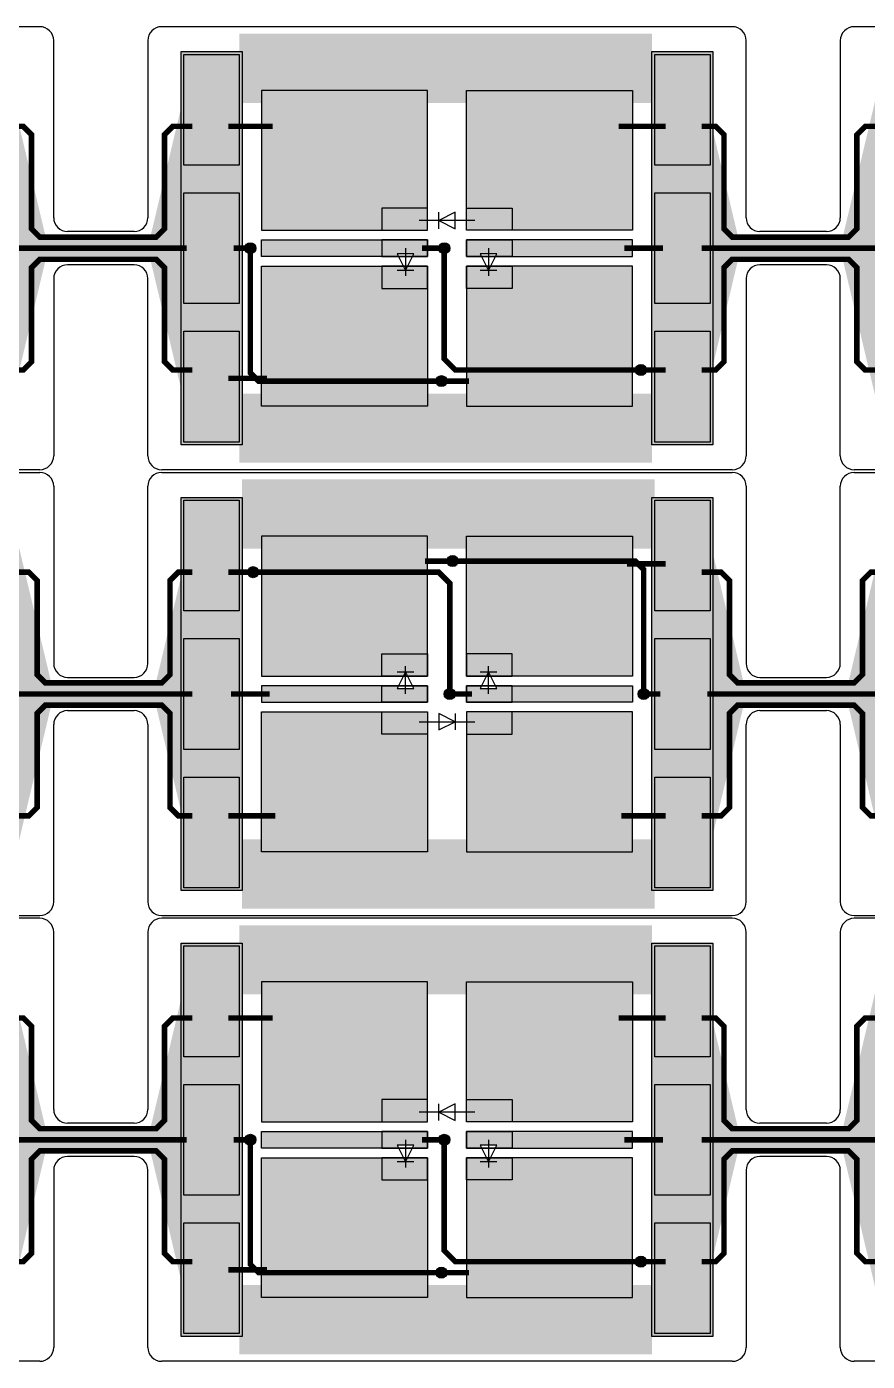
# Model space of a CAD drawing. Extents: x 1822 to 2392, y 725 to 1125.
# Drawn here: x 2137.53 to 2167.87, y 869.4 to 917.6 of the extents above; entities that cross this region are included whole.
import ezdxf

# ---------------------------------------------------------------- set-up
doc = ezdxf.new("R2010")
doc.units = 0
doc.header["$LTSCALE"] = 0.2
for name, color, linetype in [('BS', 1, 'CONTINUOUS'), ('Durchsteiger', 3, 'CONTINUOUS'), ('LED', 7, 'CONTINUOUS'), ('LS', 5, 'CONTINUOUS'), ('Rand', 6, 'CONTINUOUS')]:
    doc.layers.add(name, color=color, linetype=linetype)

msp = doc.modelspace()

# ---------------------------------------------------------------- hatches: boundary and pattern name
at = {"layer": 'BS'}
h = msp.add_hatch(color=256, dxfattribs=at)
h.paths.add_polyline_path([(2143.2, 902.6), (2145.2, 902.6), (2145.2, 906.6), (2143.2, 906.6)])
h.paths.add_polyline_path([(2143.2, 907.6), (2145.2, 907.6), (2145.2, 911.6), (2143.2, 911.6)])
h.paths.add_polyline_path([(2143.2, 912.6), (2145.2, 912.6), (2145.2, 916.6), (2143.2, 916.6)])
h = msp.add_hatch(color=256, dxfattribs=at)
h.paths.add_polyline_path([(2160.2, 902.6), (2162.2, 902.6), (2162.2, 906.6), (2160.2, 906.6)])
h.paths.add_polyline_path([(2160.2, 907.6), (2162.2, 907.6), (2162.2, 911.6), (2160.2, 911.6)])
h.paths.add_polyline_path([(2160.2, 912.6), (2162.2, 912.6), (2162.2, 916.6), (2160.2, 916.6)])
h = msp.add_hatch(color=256, dxfattribs=at)
h.paths.add_polyline_path([(2159.4, 903.9), (2159.4, 908.95), (2155.05, 908.95), (2155.05, 908.15), (2153.4, 908.15), (2153.4, 903.9)])
h.paths.add_polyline_path([(2159.4, 909.3), (2159.4, 909.9), (2155.05, 909.9), (2155.05, 909.3)])
h.paths.add_polyline_path([(2159.4, 910.25), (2159.4, 915.3), (2153.4, 915.3), (2153.4, 911.05), (2155.05, 911.05), (2155.05, 910.25)])
h.paths.add_polyline_path([(2150.35, 910.25), (2150.35, 911.05), (2152, 911.05), (2152, 915.3), (2146, 915.3), (2146, 910.25)])
h.paths.add_polyline_path([(2150.35, 909.3), (2150.35, 909.9), (2146, 909.9), (2146, 909.3)])
h.paths.add_polyline_path([(2152, 903.9), (2152, 908.15), (2150.35, 908.15), (2150.35, 908.95), (2146, 908.95), (2146, 903.9)])
h.paths.add_polyline_path([(2152, 908.15), (2152, 908.95), (2151.275, 908.95), (2151.2, 908.8), (2151.125, 908.95), (2150.35, 908.95), (2150.35, 908.15)], flags=17)
h.paths.add_polyline_path([(2152, 909.3), (2152, 909.9), (2150.35, 909.9), (2150.35, 909.3), (2150.95, 909.3), (2150.9, 909.4), (2151.5, 909.4), (2151.45, 909.3)])
h.paths.add_polyline_path([(2152, 910.25), (2152, 911.05), (2150.35, 911.05), (2150.35, 910.25)], flags=17)
h.paths.add_polyline_path([(2155.05, 910.25), (2155.05, 911.05), (2153.4, 911.05), (2153.4, 910.25)], flags=16)
h.paths.add_polyline_path([(2155.05, 909.3), (2155.05, 909.9), (2153.4, 909.9), (2153.4, 909.3), (2153.95, 909.3), (2153.9, 909.4), (2154.5, 909.4), (2154.45, 909.3)])
h.paths.add_polyline_path([(2155.05, 908.15), (2155.05, 908.95), (2154.275, 908.95), (2154.2, 908.8), (2154.125, 908.95), (2153.4, 908.95), (2153.4, 908.15)], flags=17)
h = msp.add_hatch(color=256, dxfattribs=at)
h.paths.add_polyline_path([(2145.2, 900.5), (2143.2, 900.5), (2143.2, 896.5), (2145.2, 896.5)])
h.paths.add_polyline_path([(2145.2, 895.5), (2143.2, 895.5), (2143.2, 891.5), (2145.2, 891.5)])
h.paths.add_polyline_path([(2145.2, 890.5), (2143.2, 890.5), (2143.2, 886.5), (2145.2, 886.5)])
h = msp.add_hatch(color=256, dxfattribs=at)
h.paths.add_polyline_path([(2162.2, 900.5), (2160.2, 900.5), (2160.2, 896.5), (2162.2, 896.5)])
h.paths.add_polyline_path([(2162.2, 895.5), (2160.2, 895.5), (2160.2, 891.5), (2162.2, 891.5)])
h.paths.add_polyline_path([(2162.2, 890.5), (2160.2, 890.5), (2160.2, 886.5), (2162.2, 886.5)])
h = msp.add_hatch(color=256, dxfattribs=at)
h.paths.add_polyline_path([(2146, 899.2), (2146, 894.15), (2150.35, 894.15), (2150.35, 894.95), (2152, 894.95), (2152, 899.2)])
h.paths.add_polyline_path([(2146, 893.8), (2146, 893.2), (2150.35, 893.2), (2150.35, 893.8)])
h.paths.add_polyline_path([(2146, 892.85), (2146, 887.8), (2152, 887.8), (2152, 892.05), (2150.35, 892.05), (2150.35, 892.85)])
h.paths.add_polyline_path([(2155.05, 892.85), (2155.05, 892.05), (2153.4, 892.05), (2153.4, 887.8), (2159.4, 887.8), (2159.4, 892.85)])
h.paths.add_polyline_path([(2155.05, 893.8), (2155.05, 893.2), (2159.4, 893.2), (2159.4, 893.8)])
h.paths.add_polyline_path([(2153.4, 899.2), (2153.4, 894.95), (2155.05, 894.95), (2155.05, 894.15), (2159.4, 894.15), (2159.4, 899.2)])
h.paths.add_polyline_path([(2153.4, 894.95), (2153.4, 894.15), (2154.125, 894.15), (2154.2, 894.3), (2154.275, 894.15), (2155.05, 894.15), (2155.05, 894.95)], flags=17)
h.paths.add_polyline_path([(2153.4, 893.8), (2153.4, 893.2), (2155.05, 893.2), (2155.05, 893.8), (2154.45, 893.8), (2154.5, 893.7), (2153.9, 893.7), (2153.95, 893.8)])
h.paths.add_polyline_path([(2153.4, 892.85), (2153.4, 892.05), (2155.05, 892.05), (2155.05, 892.85)], flags=17)
h.paths.add_polyline_path([(2150.35, 892.85), (2150.35, 892.05), (2152, 892.05), (2152, 892.85)], flags=16)
h.paths.add_polyline_path([(2150.35, 893.8), (2150.35, 893.2), (2152, 893.2), (2152, 893.8), (2151.45, 893.8), (2151.5, 893.7), (2150.9, 893.7), (2150.95, 893.8)])
h.paths.add_polyline_path([(2150.35, 894.95), (2150.35, 894.15), (2151.125, 894.15), (2151.2, 894.3), (2151.275, 894.15), (2152, 894.15), (2152, 894.95)], flags=17)
h = msp.add_hatch(color=256, dxfattribs=at)
h.paths.add_polyline_path([(2143.2, 870.4), (2145.2, 870.4), (2145.2, 874.4), (2143.2, 874.4)])
h.paths.add_polyline_path([(2143.2, 875.4), (2145.2, 875.4), (2145.2, 879.4), (2143.2, 879.4)])
h.paths.add_polyline_path([(2143.2, 880.4), (2145.2, 880.4), (2145.2, 884.4), (2143.2, 884.4)])
h = msp.add_hatch(color=256, dxfattribs=at)
h.paths.add_polyline_path([(2160.2, 870.4), (2162.2, 870.4), (2162.2, 874.4), (2160.2, 874.4)])
h.paths.add_polyline_path([(2160.2, 875.4), (2162.2, 875.4), (2162.2, 879.4), (2160.2, 879.4)])
h.paths.add_polyline_path([(2160.2, 880.4), (2162.2, 880.4), (2162.2, 884.4), (2160.2, 884.4)])
h = msp.add_hatch(color=256, dxfattribs=at)
h.paths.add_polyline_path([(2159.4, 871.7), (2159.4, 876.75), (2155.05, 876.75), (2155.05, 875.95), (2153.4, 875.95), (2153.4, 871.7)])
h.paths.add_polyline_path([(2159.4, 877.1), (2159.4, 877.7), (2155.05, 877.7), (2155.05, 877.1)])
h.paths.add_polyline_path([(2159.4, 878.05), (2159.4, 883.1), (2153.4, 883.1), (2153.4, 878.85), (2155.05, 878.85), (2155.05, 878.05)])
h.paths.add_polyline_path([(2150.35, 878.05), (2150.35, 878.85), (2152, 878.85), (2152, 883.1), (2146, 883.1), (2146, 878.05)])
h.paths.add_polyline_path([(2150.35, 877.1), (2150.35, 877.7), (2146, 877.7), (2146, 877.1)])
h.paths.add_polyline_path([(2152, 871.7), (2152, 875.95), (2150.35, 875.95), (2150.35, 876.75), (2146, 876.75), (2146, 871.7)])
h.paths.add_polyline_path([(2152, 875.95), (2152, 876.75), (2151.275, 876.75), (2151.2, 876.6), (2151.125, 876.75), (2150.35, 876.75), (2150.35, 875.95)], flags=17)
h.paths.add_polyline_path([(2152, 877.1), (2152, 877.7), (2150.35, 877.7), (2150.35, 877.1), (2150.95, 877.1), (2150.9, 877.2), (2151.5, 877.2), (2151.45, 877.1)])
h.paths.add_polyline_path([(2152, 878.05), (2152, 878.85), (2150.35, 878.85), (2150.35, 878.05)], flags=17)
h.paths.add_polyline_path([(2155.05, 878.05), (2155.05, 878.85), (2153.4, 878.85), (2153.4, 878.05)], flags=16)
h.paths.add_polyline_path([(2155.05, 877.1), (2155.05, 877.7), (2153.4, 877.7), (2153.4, 877.1), (2153.95, 877.1), (2153.9, 877.2), (2154.5, 877.2), (2154.45, 877.1)])
h.paths.add_polyline_path([(2155.05, 875.95), (2155.05, 876.75), (2154.275, 876.75), (2154.2, 876.6), (2154.125, 876.75), (2153.4, 876.75), (2153.4, 875.95)], flags=17)
at = {"layer": 'Durchsteiger'}
for points in [[(2145.6, 909.4, 1), (2145.6, 909.8, 1)], [(2152.6, 909.4, 1), (2152.6, 909.8, 1)], [(2159.7, 905, 1), (2159.7, 905.4, 1)], [(2152.5, 904.6, 1), (2152.5, 905, 1)], [(2152.9, 898.5, 1), (2152.9, 898.1, 1)], [(2145.7, 898.1, 1), (2145.7, 897.7, 1)], [(2152.8, 893.7, 1), (2152.8, 893.3, 1)], [(2159.8, 893.7, 1), (2159.8, 893.3, 1)], [(2145.6, 877.2, 1), (2145.6, 877.6, 1)], [(2152.6, 877.2, 1), (2152.6, 877.6, 1)], [(2159.7, 872.8, 1), (2159.7, 873.2, 1)], [(2152.5, 872.4, 1), (2152.5, 872.8, 1)]]:
    msp.add_hatch(color=256, dxfattribs=at).paths.add_polyline_path(points)
at = {"layer": 'LS'}
for points in [[(2145.3, 916.7), (2143.1, 916.7), (2143.1, 902.5), (2145.3, 902.5)], [(2162.3, 916.7), (2160.1, 916.7), (2160.1, 902.5), (2162.3, 902.5)], [(2145.3, 900.6), (2143.1, 900.6), (2143.1, 886.4), (2145.3, 886.4)], [(2162.3, 900.6), (2160.1, 900.6), (2160.1, 886.4), (2162.3, 886.4)], [(2145.3, 884.5), (2143.1, 884.5), (2143.1, 870.3), (2145.3, 870.3)], [(2162.3, 884.5), (2160.1, 884.5), (2160.1, 870.3), (2162.3, 870.3)]]:
    msp.add_hatch(color=256, dxfattribs=at).paths.add_polyline_path(points)

# ---------------------------------------------------------------- linework, layer by layer
at = {"layer": 'BS'}
for p, q in [((2152.8, 909.6), (2152.6, 909.6)), ((2152.7, 909.7), (2152.7, 909.5)), ((2152.6, 893.5), (2152.8, 893.5)), ((2152.7, 893.4), (2152.7, 893.6)), ((2152.8, 877.4), (2152.6, 877.4)), ((2152.7, 877.5), (2152.7, 877.3))]:
    msp.add_line(p, q, dxfattribs=at)
for points in [[(2145.2, 916.6), (2145.2, 912.6), (2143.2, 912.6), (2143.2, 916.6)], [(2162.2, 916.6), (2162.2, 912.6), (2160.2, 912.6), (2160.2, 916.6)], [(2152, 910.25), (2152, 915.3), (2146, 915.3), (2146, 910.25)], [(2153.4, 910.25), (2153.4, 915.3), (2159.4, 915.3), (2159.4, 910.25)], [(2145.2, 911.6), (2145.2, 907.6), (2143.2, 907.6), (2143.2, 911.6)], [(2162.2, 911.6), (2162.2, 907.6), (2160.2, 907.6), (2160.2, 911.6)], [(2150.35, 911.05), (2150.35, 910.25), (2152, 910.25), (2152, 911.05)], [(2155.05, 911.05), (2155.05, 910.25), (2153.4, 910.25), (2153.4, 911.05)], [(2152, 909.9), (2152, 909.3), (2146, 909.3), (2146, 909.9)], [(2150.35, 909.9), (2150.35, 909.3), (2152, 909.3), (2152, 909.9)], [(2155.05, 909.9), (2155.05, 909.3), (2153.4, 909.3), (2153.4, 909.9)], [(2153.4, 909.9), (2153.4, 909.3), (2159.4, 909.3), (2159.4, 909.9)], [(2152, 908.95), (2152, 903.9), (2146, 903.9), (2146, 908.95)], [(2150.35, 908.95), (2150.35, 908.15), (2152, 908.15), (2152, 908.95)], [(2155.05, 908.95), (2155.05, 908.15), (2153.4, 908.15), (2153.4, 908.95)], [(2153.4, 908.95), (2153.4, 903.9), (2159.4, 903.9), (2159.4, 908.95)], [(2145.2, 906.6), (2145.2, 902.6), (2143.2, 902.6), (2143.2, 906.6)], [(2162.2, 906.6), (2162.2, 902.6), (2160.2, 902.6), (2160.2, 906.6)], [(2143.2, 896.5), (2143.2, 900.5), (2145.2, 900.5), (2145.2, 896.5)], [(2160.2, 896.5), (2160.2, 900.5), (2162.2, 900.5), (2162.2, 896.5)], [(2152, 894.15), (2152, 899.2), (2146, 899.2), (2146, 894.15)], [(2153.4, 894.15), (2153.4, 899.2), (2159.4, 899.2), (2159.4, 894.15)], [(2143.2, 891.5), (2143.2, 895.5), (2145.2, 895.5), (2145.2, 891.5)], [(2160.2, 891.5), (2160.2, 895.5), (2162.2, 895.5), (2162.2, 891.5)], [(2150.35, 894.15), (2150.35, 894.95), (2152, 894.95), (2152, 894.15)], [(2155.05, 894.15), (2155.05, 894.95), (2153.4, 894.95), (2153.4, 894.15)], [(2152, 893.2), (2152, 893.8), (2146, 893.8), (2146, 893.2)], [(2150.35, 893.2), (2150.35, 893.8), (2152, 893.8), (2152, 893.2)], [(2155.05, 893.2), (2155.05, 893.8), (2153.4, 893.8), (2153.4, 893.2)], [(2153.4, 893.2), (2153.4, 893.8), (2159.4, 893.8), (2159.4, 893.2)], [(2152, 892.85), (2152, 887.8), (2146, 887.8), (2146, 892.85)], [(2150.35, 892.05), (2150.35, 892.85), (2152, 892.85), (2152, 892.05)], [(2155.05, 892.05), (2155.05, 892.85), (2153.4, 892.85), (2153.4, 892.05)], [(2153.4, 892.85), (2153.4, 887.8), (2159.4, 887.8), (2159.4, 892.85)], [(2143.2, 886.5), (2143.2, 890.5), (2145.2, 890.5), (2145.2, 886.5)], [(2160.2, 886.5), (2160.2, 890.5), (2162.2, 890.5), (2162.2, 886.5)], [(2145.2, 884.4), (2145.2, 880.4), (2143.2, 880.4), (2143.2, 884.4)], [(2162.2, 884.4), (2162.2, 880.4), (2160.2, 880.4), (2160.2, 884.4)], [(2152, 878.05), (2152, 883.1), (2146, 883.1), (2146, 878.05)], [(2153.4, 878.05), (2153.4, 883.1), (2159.4, 883.1), (2159.4, 878.05)], [(2145.2, 879.4), (2145.2, 875.4), (2143.2, 875.4), (2143.2, 879.4)], [(2162.2, 879.4), (2162.2, 875.4), (2160.2, 875.4), (2160.2, 879.4)], [(2150.35, 878.85), (2150.35, 878.05), (2152, 878.05), (2152, 878.85)], [(2155.05, 878.85), (2155.05, 878.05), (2153.4, 878.05), (2153.4, 878.85)], [(2152, 877.7), (2152, 877.1), (2146, 877.1), (2146, 877.7)], [(2150.35, 877.7), (2150.35, 877.1), (2152, 877.1), (2152, 877.7)], [(2155.05, 877.7), (2155.05, 877.1), (2153.4, 877.1), (2153.4, 877.7)], [(2153.4, 877.7), (2153.4, 877.1), (2159.4, 877.1), (2159.4, 877.7)], [(2152, 876.75), (2152, 871.7), (2146, 871.7), (2146, 876.75)], [(2150.35, 876.75), (2150.35, 875.95), (2152, 875.95), (2152, 876.75)], [(2155.05, 876.75), (2155.05, 875.95), (2153.4, 875.95), (2153.4, 876.75)], [(2153.4, 876.75), (2153.4, 871.7), (2159.4, 871.7), (2159.4, 876.75)], [(2145.2, 874.4), (2145.2, 870.4), (2143.2, 870.4), (2143.2, 874.4)], [(2162.2, 874.4), (2162.2, 870.4), (2160.2, 870.4), (2160.2, 874.4)]]:
    msp.add_lwpolyline(points, close=True, dxfattribs=at)
at = {"layer": 'BS', "const_width": 0.2}
for points in [[(2140.3, 910), (2138, 910), (2137.7, 910.3), (2137.7, 913.7), (2137.4, 914), (2136.9, 914)], [(2143.5, 914), (2142.8, 914), (2142.5, 913.7), (2142.5, 910.3), (2142.2, 910), (2140.3, 910)], [(2146.4, 914), (2144.8, 914)], [(2160.6, 914), (2158.9, 914)], [(2165.3, 910), (2163, 910), (2162.7, 910.3), (2162.7, 913.7), (2162.4, 914), (2161.9, 914)], [(2168.5, 914), (2167.8, 914), (2167.5, 913.7), (2167.5, 910.3), (2167.2, 910), (2165.3, 910)], [(2140.3, 909.6), (2136.9, 909.6)], [(2143.3, 909.6), (2140.3, 909.6)], [(2145.5, 909.6), (2145, 909.6)], [(2152.5, 909.6), (2151.8, 909.6)], [(2160.5, 909.6), (2159.1, 909.6)], [(2165.3, 909.6), (2161.9, 909.6)], [(2168.3, 909.6), (2165.3, 909.6)], [(2140.3, 909.2), (2138, 909.2), (2137.7, 908.9), (2137.7, 905.5), (2137.4, 905.2), (2136.9, 905.2)], [(2143.5, 905.2), (2142.8, 905.2), (2142.5, 905.5), (2142.5, 908.9), (2142.2, 909.2), (2140.3, 909.2)], [(2165.3, 909.2), (2163, 909.2), (2162.7, 908.9), (2162.7, 905.5), (2162.4, 905.2), (2161.9, 905.2)], [(2168.5, 905.2), (2167.8, 905.2), (2167.5, 905.5), (2167.5, 908.9), (2167.2, 909.2), (2165.3, 909.2)], [(2159.8, 905.2), (2160.6, 905.2)], [(2146.2, 904.9), (2144.8, 904.9)], [(2153.5, 904.8), (2152.6, 904.8)], [(2136.9, 897.9), (2137.6, 897.9), (2137.9, 897.6), (2137.9, 894.2), (2138.2, 893.9), (2140.1, 893.9)], [(2140.1, 893.9), (2142.4, 893.9), (2142.7, 894.2), (2142.7, 897.6), (2143, 897.9), (2143.5, 897.9)], [(2145.6, 897.9), (2144.8, 897.9)], [(2151.9, 898.3), (2152.8, 898.3)], [(2159.2, 898.2), (2160.6, 898.2)], [(2161.9, 897.9), (2162.6, 897.9), (2162.9, 897.6), (2162.9, 894.2), (2163.2, 893.9), (2165.1, 893.9)], [(2165.1, 893.9), (2167.4, 893.9), (2167.7, 894.2), (2167.7, 897.6), (2168, 897.9), (2168.5, 897.9)], [(2136.9, 889.1), (2137.6, 889.1), (2137.9, 889.4), (2137.9, 892.8), (2138.2, 893.1), (2140.1, 893.1)], [(2137.1, 893.5), (2140.1, 893.5)], [(2140.1, 893.5), (2143.5, 893.5)], [(2140.1, 893.1), (2142.4, 893.1), (2142.7, 892.8), (2142.7, 889.4), (2143, 889.1), (2143.5, 889.1)], [(2144.9, 893.5), (2146.3, 893.5)], [(2152.9, 893.5), (2153.6, 893.5)], [(2159.9, 893.5), (2160.4, 893.5)], [(2161.9, 889.1), (2162.6, 889.1), (2162.9, 889.4), (2162.9, 892.8), (2163.2, 893.1), (2165.1, 893.1)], [(2162.1, 893.5), (2165.1, 893.5)], [(2165.1, 893.5), (2168.5, 893.5)], [(2165.1, 893.1), (2167.4, 893.1), (2167.7, 892.8), (2167.7, 889.4), (2168, 889.1), (2168.5, 889.1)], [(2144.8, 889.1), (2146.5, 889.1)], [(2159, 889.1), (2160.6, 889.1)], [(2140.3, 877.8), (2138, 877.8), (2137.7, 878.1), (2137.7, 881.5), (2137.4, 881.8), (2136.9, 881.8)], [(2143.5, 881.8), (2142.8, 881.8), (2142.5, 881.5), (2142.5, 878.1), (2142.2, 877.8), (2140.3, 877.8)], [(2146.4, 881.8), (2144.8, 881.8)], [(2160.6, 881.8), (2158.9, 881.8)], [(2165.3, 877.8), (2163, 877.8), (2162.7, 878.1), (2162.7, 881.5), (2162.4, 881.8), (2161.9, 881.8)], [(2168.5, 881.8), (2167.8, 881.8), (2167.5, 881.5), (2167.5, 878.1), (2167.2, 877.8), (2165.3, 877.8)], [(2140.3, 877.4), (2136.9, 877.4)], [(2143.3, 877.4), (2140.3, 877.4)], [(2145.5, 877.4), (2145, 877.4)], [(2152.5, 877.4), (2151.8, 877.4)], [(2160.5, 877.4), (2159.1, 877.4)], [(2165.3, 877.4), (2161.9, 877.4)], [(2168.3, 877.4), (2165.3, 877.4)], [(2140.3, 877), (2138, 877), (2137.7, 876.7), (2137.7, 873.3), (2137.4, 873), (2136.9, 873)], [(2143.5, 873), (2142.8, 873), (2142.5, 873.3), (2142.5, 876.7), (2142.2, 877), (2140.3, 877)], [(2165.3, 877), (2163, 877), (2162.7, 876.7), (2162.7, 873.3), (2162.4, 873), (2161.9, 873)], [(2168.5, 873), (2167.8, 873), (2167.5, 873.3), (2167.5, 876.7), (2167.2, 877), (2165.3, 877)], [(2159.8, 873), (2160.6, 873)], [(2146.2, 872.7), (2144.8, 872.7)], [(2153.5, 872.6), (2152.6, 872.6)]]:
    msp.add_lwpolyline(points, dxfattribs=at)
at = {"layer": 'Durchsteiger'}
for centre in [(2145.6, 909.6), (2152.6, 909.6), (2159.7, 905.2), (2152.5, 904.8), (2152.9, 898.3), (2145.7, 897.9), (2152.8, 893.5), (2159.8, 893.5), (2145.6, 877.4), (2152.6, 877.4), (2159.7, 873), (2152.5, 872.6)]:
    msp.add_circle(centre, 0.2, dxfattribs=at)
at = {"layer": 'LED'}
for p, q in [((2153.7, 910.6), (2151.7, 910.6)), ((2153, 910.9), (2152.4, 910.6)), ((2152.4, 910.3), (2152.4, 910.9)), ((2152.4, 910.6), (2153, 910.3)), ((2153, 910.3), (2153, 910.9)), ((2151.2, 909.6), (2151.2, 908.6)), ((2154.2, 909.6), (2154.2, 908.6)), ((2151.5, 909.4), (2150.9, 909.4)), ((2150.9, 909.4), (2151.2, 908.8)), ((2151.2, 908.8), (2151.5, 909.4)), ((2154.5, 909.4), (2153.9, 909.4)), ((2153.9, 909.4), (2154.2, 908.8)), ((2154.2, 908.8), (2154.5, 909.4)), ((2151.5, 908.8), (2150.9, 908.8)), ((2154.5, 908.8), (2153.9, 908.8)), ((2151.2, 894.3), (2150.9, 893.7)), ((2150.9, 894.3), (2151.5, 894.3)), ((2151.2, 893.5), (2151.2, 894.5)), ((2151.5, 893.7), (2151.2, 894.3)), ((2154.2, 894.3), (2153.9, 893.7)), ((2153.9, 894.3), (2154.5, 894.3)), ((2154.2, 893.5), (2154.2, 894.5)), ((2154.5, 893.7), (2154.2, 894.3)), ((2150.9, 893.7), (2151.5, 893.7)), ((2153.9, 893.7), (2154.5, 893.7)), ((2152.4, 892.8), (2152.4, 892.2)), ((2153, 892.5), (2152.4, 892.8)), ((2153, 892.8), (2153, 892.2)), ((2151.7, 892.5), (2153.7, 892.5)), ((2152.4, 892.2), (2153, 892.5)), ((2153, 878.7), (2152.4, 878.4)), ((2152.4, 878.1), (2152.4, 878.7)), ((2153, 878.1), (2153, 878.7)), ((2153.7, 878.4), (2151.7, 878.4)), ((2152.4, 878.4), (2153, 878.1)), ((2151.2, 877.4), (2151.2, 876.4)), ((2154.2, 877.4), (2154.2, 876.4)), ((2151.5, 877.2), (2150.9, 877.2)), ((2150.9, 877.2), (2151.2, 876.6)), ((2151.2, 876.6), (2151.5, 877.2)), ((2154.5, 877.2), (2153.9, 877.2)), ((2153.9, 877.2), (2154.2, 876.6)), ((2154.2, 876.6), (2154.5, 877.2)), ((2151.5, 876.6), (2150.9, 876.6)), ((2154.5, 876.6), (2153.9, 876.6))]:
    msp.add_line(p, q, dxfattribs=at)
at = {"layer": 'LS'}
for points, const_width in [([(2160.1, 916.1), (2145.2, 916.1)], 2.5), ([(2140.3, 909.6), (2138.2, 909.6)], 0.9), ([(2142, 909.6), (2140.3, 909.6)], 0.9), ([(2165.3, 909.6), (2163.2, 909.6)], 0.9), ([(2167, 909.6), (2165.3, 909.6)], 0.9), ([(2152.4, 904.8), (2145.9, 904.8), (2145.6, 905.1), (2145.6, 909.3), (2145.6, 909.5)], 0.2), ([(2159.6, 905.2), (2157.5, 905.2), (2153, 905.2), (2152.6, 905.6), (2152.6, 909.5)], 0.2), ([(2160.1, 903.1), (2145.2, 903.1)], 2.5), ([(2145.3, 900), (2160.2, 900)], 2.5), ([(2145.8, 897.9), (2147.9, 897.9), (2152.4, 897.9), (2152.8, 897.5), (2152.8, 893.6)], 0.2), ([(2153, 898.3), (2159.5, 898.3), (2159.8, 898), (2159.8, 893.8), (2159.8, 893.6)], 0.2), ([(2138.4, 893.5), (2140.1, 893.5)], 0.9), ([(2140.1, 893.5), (2142.2, 893.5)], 0.9), ([(2163.4, 893.5), (2165.1, 893.5)], 0.9), ([(2165.1, 893.5), (2167.2, 893.5)], 0.9), ([(2145.3, 887), (2160.2, 887)], 2.5), ([(2160.1, 883.9), (2145.2, 883.9)], 2.5), ([(2140.3, 877.4), (2138.2, 877.4)], 0.9), ([(2142, 877.4), (2140.3, 877.4)], 0.9), ([(2165.3, 877.4), (2163.2, 877.4)], 0.9), ([(2167, 877.4), (2165.3, 877.4)], 0.9), ([(2152.4, 872.6), (2145.9, 872.6), (2145.6, 872.9), (2145.6, 877.1), (2145.6, 877.3)], 0.2), ([(2159.6, 873), (2157.5, 873), (2153, 873), (2152.6, 873.4), (2152.6, 877.3)], 0.2), ([(2160.1, 870.9), (2145.2, 870.9)], 2.5)]:
    msp.add_lwpolyline(points, dxfattribs=dict(at, const_width=const_width))
for points in [[(2138.2, 909.6, 0.9, 11, 0), (2137, 909.6, 15, 15, 0)], [(2142, 909.6, 0.9, 11, 0), (2143.2, 909.6, 15, 15, 0)], [(2163.2, 909.6, 0.9, 11, 0), (2162, 909.6, 15, 15, 0)], [(2167, 909.6, 0.9, 11, 0), (2168.2, 909.6, 15, 15, 0)], [(2138.4, 893.5, 0.9, 11, 0), (2137.2, 893.5, 15, 15, 0)], [(2142.2, 893.5, 0.9, 11, 0), (2143.4, 893.5, 15, 15, 0)], [(2163.4, 893.5, 0.9, 11, 0), (2162.2, 893.5, 15, 15, 0)], [(2167.2, 893.5, 0.9, 11, 0), (2168.4, 893.5, 15, 15, 0)], [(2138.2, 877.4, 0.9, 11, 0), (2137, 877.4, 15, 15, 0)], [(2142, 877.4, 0.9, 11, 0), (2143.2, 877.4, 15, 15, 0)], [(2163.2, 877.4, 0.9, 11, 0), (2162, 877.4, 15, 15, 0)], [(2167, 877.4, 0.9, 11, 0), (2168.2, 877.4, 15, 15, 0)]]:
    msp.add_lwpolyline(points, format="xyseb", dxfattribs=at)
for points in [[(2145.3, 916.7), (2145.3, 902.5), (2143.1, 902.5), (2143.1, 916.7)], [(2162.3, 916.7), (2162.3, 902.5), (2160.1, 902.5), (2160.1, 916.7)], [(2143.1, 886.4), (2143.1, 900.6), (2145.3, 900.6), (2145.3, 886.4)], [(2160.1, 886.4), (2160.1, 900.6), (2162.3, 900.6), (2162.3, 886.4)], [(2145.3, 884.5), (2145.3, 870.3), (2143.1, 870.3), (2143.1, 884.5)], [(2162.3, 884.5), (2162.3, 870.3), (2160.1, 870.3), (2160.1, 884.5)]]:
    msp.add_lwpolyline(points, close=True, dxfattribs=at)
at = {"layer": 'Rand'}
for p, q in [((2138, 917.6), (2117.4, 917.6)), ((2163, 917.6), (2142.4, 917.6)), ((2188, 917.6), (2167.4, 917.6)), ((2138.5, 910.7), (2138.5, 917.1)), ((2141.9, 917.1), (2141.9, 910.7)), ((2163.5, 910.7), (2163.5, 917.1)), ((2166.9, 917.1), (2166.9, 910.7)), ((2140.3, 910.2), (2139, 910.2)), ((2140.3, 910.2), (2139, 910.2)), ((2141.4, 910.2), (2140.3, 910.2)), ((2141.4, 910.2), (2140.3, 910.2)), ((2165.3, 910.2), (2164, 910.2)), ((2165.3, 910.2), (2164, 910.2)), ((2166.4, 910.2), (2165.3, 910.2)), ((2166.4, 910.2), (2165.3, 910.2)), ((2140.3, 909), (2139, 909)), ((2140.3, 909), (2139, 909)), ((2141.4, 909), (2140.3, 909)), ((2141.4, 909), (2140.3, 909)), ((2165.3, 909), (2164, 909)), ((2165.3, 909), (2164, 909)), ((2166.4, 909), (2165.3, 909)), ((2166.4, 909), (2165.3, 909)), ((2138.5, 908.5), (2138.5, 902.1)), ((2141.9, 902.1), (2141.9, 908.5)), ((2163.5, 908.5), (2163.5, 902.1)), ((2166.9, 902.1), (2166.9, 908.5)), ((2138, 901.6), (2117.4, 901.6)), ((2117.4, 901.5), (2138, 901.5)), ((2163, 901.6), (2142.4, 901.6)), ((2142.4, 901.5), (2163, 901.5)), ((2188, 901.6), (2167.4, 901.6)), ((2167.4, 901.5), (2188, 901.5)), ((2138.5, 901), (2138.5, 894.6)), ((2141.9, 894.6), (2141.9, 901)), ((2163.5, 901), (2163.5, 894.6)), ((2166.9, 894.6), (2166.9, 901)), ((2139, 894.1), (2140.1, 894.1)), ((2139, 894.1), (2140.1, 894.1)), ((2140.1, 894.1), (2141.4, 894.1)), ((2140.1, 894.1), (2141.4, 894.1)), ((2164, 894.1), (2165.1, 894.1)), ((2164, 894.1), (2165.1, 894.1)), ((2165.1, 894.1), (2166.4, 894.1)), ((2165.1, 894.1), (2166.4, 894.1)), ((2139, 892.9), (2140.1, 892.9)), ((2139, 892.9), (2140.1, 892.9)), ((2140.1, 892.9), (2141.4, 892.9)), ((2140.1, 892.9), (2141.4, 892.9)), ((2164, 892.9), (2165.1, 892.9)), ((2164, 892.9), (2165.1, 892.9)), ((2165.1, 892.9), (2166.4, 892.9)), ((2165.1, 892.9), (2166.4, 892.9)), ((2138.5, 886), (2138.5, 892.4)), ((2141.9, 892.4), (2141.9, 886)), ((2163.5, 886), (2163.5, 892.4)), ((2166.9, 892.4), (2166.9, 886)), ((2117.4, 885.5), (2138, 885.5)), ((2142.4, 885.5), (2163, 885.5)), ((2167.4, 885.5), (2188, 885.5)), ((2138, 885.4), (2117.4, 885.4)), ((2163, 885.4), (2142.4, 885.4)), ((2188, 885.4), (2167.4, 885.4)), ((2138.5, 878.5), (2138.5, 884.9)), ((2141.9, 884.9), (2141.9, 878.5)), ((2163.5, 878.5), (2163.5, 884.9)), ((2166.9, 884.9), (2166.9, 878.5)), ((2140.3, 878), (2139, 878)), ((2140.3, 878), (2139, 878)), ((2141.4, 878), (2140.3, 878)), ((2141.4, 878), (2140.3, 878)), ((2165.3, 878), (2164, 878)), ((2165.3, 878), (2164, 878)), ((2166.4, 878), (2165.3, 878)), ((2166.4, 878), (2165.3, 878)), ((2140.3, 876.8), (2139, 876.8)), ((2140.3, 876.8), (2139, 876.8)), ((2141.4, 876.8), (2140.3, 876.8)), ((2141.4, 876.8), (2140.3, 876.8)), ((2165.3, 876.8), (2164, 876.8)), ((2165.3, 876.8), (2164, 876.8)), ((2166.4, 876.8), (2165.3, 876.8)), ((2166.4, 876.8), (2165.3, 876.8)), ((2138.5, 876.3), (2138.5, 869.9)), ((2141.9, 869.9), (2141.9, 876.3)), ((2163.5, 876.3), (2163.5, 869.9)), ((2166.9, 869.9), (2166.9, 876.3)), ((2138, 869.4), (2117.4, 869.4)), ((2163, 869.4), (2142.4, 869.4)), ((2188, 869.4), (2167.4, 869.4))]:
    msp.add_line(p, q, dxfattribs=at)
for centre, start, end in [((2138, 917.1), 0, 90), ((2142.4, 917.1), 90, 180), ((2163, 917.1), 0, 90), ((2167.4, 917.1), 90, 180), ((2139, 910.7), 180, 270), ((2141.4, 910.7), 270, 0), ((2164, 910.7), 180, 270), ((2166.4, 910.7), 270, 0), ((2139, 908.5), 90, 180), ((2141.4, 908.5), 0, 90), ((2164, 908.5), 90, 180), ((2166.4, 908.5), 0, 90), ((2138, 902.1), 270, 0), ((2142.4, 902.1), 180, 270), ((2163, 902.1), 270, 0), ((2167.4, 902.1), 180, 270), ((2138, 901), 0, 90), ((2142.4, 901), 90, 180), ((2163, 901), 0, 90), ((2167.4, 901), 90, 180), ((2139, 894.6), 180, 270), ((2141.4, 894.6), 270, 0), ((2164, 894.6), 180, 270), ((2166.4, 894.6), 270, 0), ((2139, 892.4), 90, 180), ((2141.4, 892.4), 0, 90), ((2164, 892.4), 90, 180), ((2166.4, 892.4), 0, 90), ((2138, 886), 270, 0), ((2142.4, 886), 180, 270), ((2163, 886), 270, 0), ((2167.4, 886), 180, 270), ((2138, 884.9), 0, 90), ((2142.4, 884.9), 90, 180), ((2163, 884.9), 0, 90), ((2167.4, 884.9), 90, 180), ((2139, 878.5), 180, 270), ((2141.4, 878.5), 270, 0), ((2164, 878.5), 180, 270), ((2166.4, 878.5), 270, 0), ((2139, 876.3), 90, 180), ((2141.4, 876.3), 0, 90), ((2164, 876.3), 90, 180), ((2166.4, 876.3), 0, 90), ((2138, 869.9), 270, 0), ((2142.4, 869.9), 180, 270), ((2163, 869.9), 270, 0), ((2167.4, 869.9), 180, 270)]:
    msp.add_arc(centre, 0.5, start, end, dxfattribs=at)

doc.saveas('drawing.dxf')
